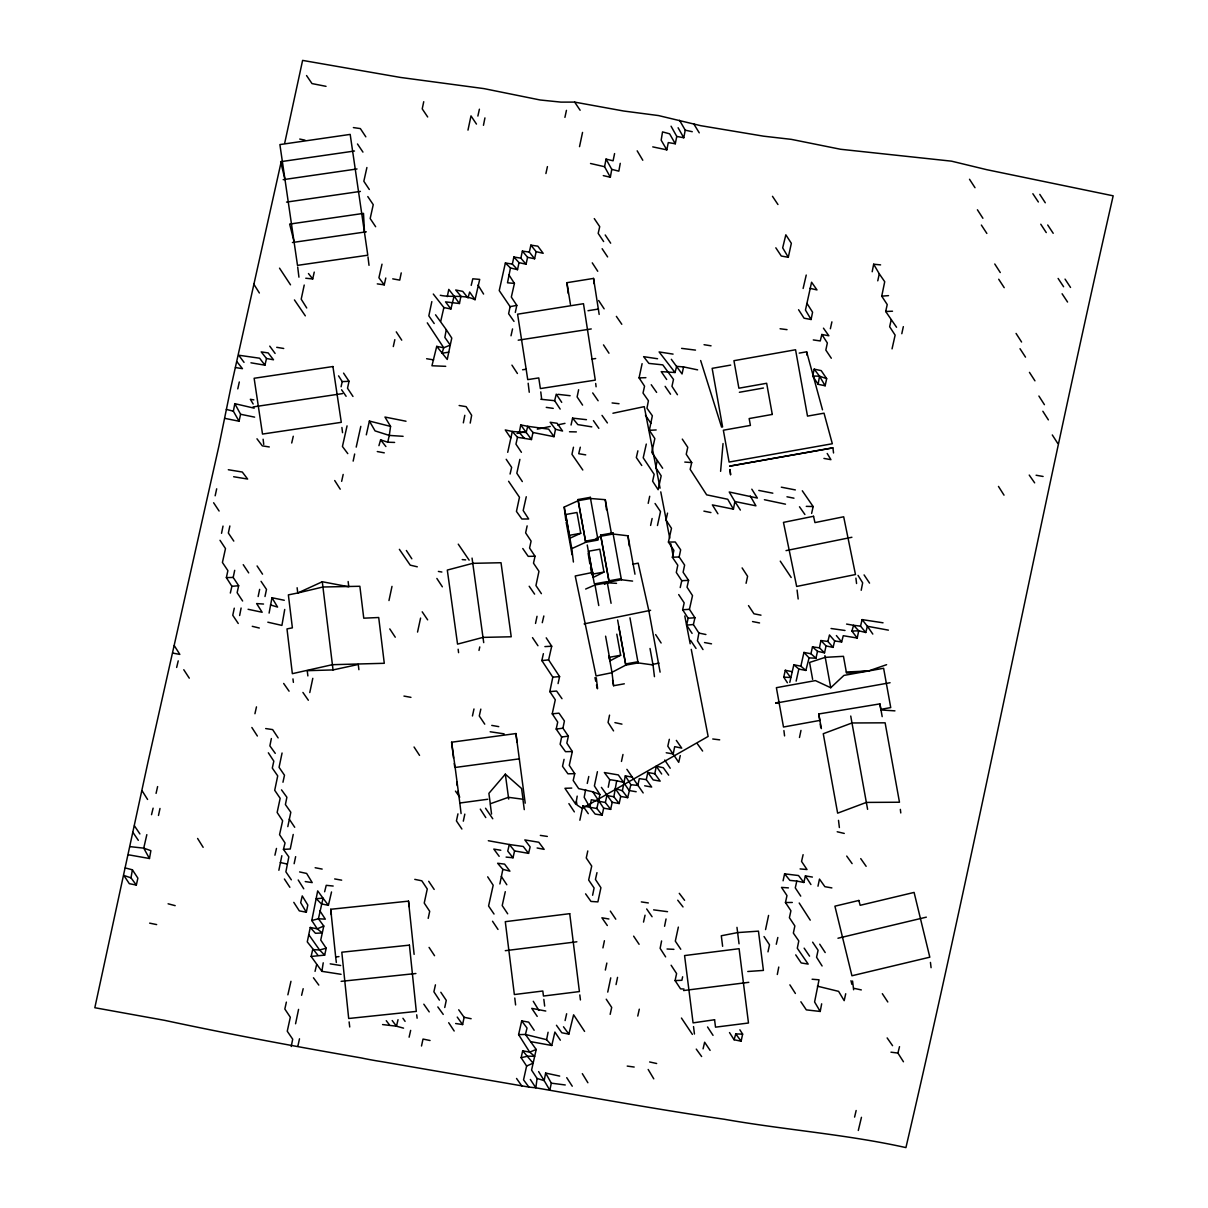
<?xml version="1.0" encoding="UTF-8"?>
<svg xmlns="http://www.w3.org/2000/svg" width="1208" height="1208" viewBox="0 0 1208 1208"><rect width="100%" height="100%" fill="white"/><g stroke="black" fill="none" stroke-linecap="round" stroke-linejoin="round"><path stroke-width="1.5" d="M720.602 471.331L723.033 443.562M530.342 1079.454L535.839 1087.819L528.893 1087.079L523.547 1079.846L526.612 1066.03L521.131 1057.71L527.79 1056.154L534.661 1056.321L529.678 1052.138L518.61 1034.607L521.69 1020.896L527.035 1028.053L525.435 1034.471L536.201 1049.48L531.58 1070.107L537.077 1078.472L535.839 1087.819C598.579 1098.752 661.35 1110.016 724.498 1119.287C784.838 1129.933 846.144 1134.297 905.925 1147.6C979.597 831.315 1040.964 512.403 1113.172 195.817L986.785 169.694L951.511 161.162L840.541 149.263L791.406 139.373L763.637 136.187L700.746 125.677L658.451 115.56L623.66 111.015L574.661 102.106L560.98 102.121L540.172 99.992L484.031 88.622L400.527 77.448L302.604 60.4L284.741 142.967M406.009 421.23L384.959 417.047L390.561 426.394L389.293 435.424L387.738 442.219L380.611 439.848L378.934 445.661M528.893 1087.079L382.06 1061.711A81.404 15.598 12.6 0 1 361.056 1057.891C295.386 1046.445 230.215 1034.41 164.817 1020.383L94.828 1007.729L148.04 761.78L218.89 446.13L230.803 387.844L281.132 162.068M341.079 974.312L321.887 971.338L323.231 962.806M625.306 775.838L630.848 784.687L627.677 797.642L622.377 790.772L625.306 775.838L632.312 777.197L643.169 792.931M622.377 790.772L615.25 788.492L620.686 796.45L619.176 803.531L613.875 796.767L616.684 780.73L609.708 779.628L604.378 772.546L618.345 774.932L629.187 790.53L636.178 791.738M577.197 796.117L575.823 804.362L564.936 788.295L571.746 788.069M269.097 613.09L271.981 597.734L284.273 600.27M284.726 609.466L281.917 625.412L267.829 622.196M818.133 384.31L819.507 376.171L814.192 369.15L812.652 376.02L818.133 384.31L825.155 385.76L826.665 378.663L821.214 370.63L814.192 369.15M132.397 869.805L137.878 878.14L136.338 885.056L130.993 877.839L132.397 869.805L125.315 867.948M317.81 955.09L307.27 941.893L310.26 927.457L315.439 933.286L322.249 932.954L317.281 928.846L311.8 920.526L317.689 890.9L323.049 898.178L318.429 918.76L323.789 926.038L320.739 940.066L326.205 948.22L324.665 955.135L311.136 956.449L321.887 971.338M789.805 682.324L793.837 664.762L800.859 666.167L805.842 670.44L809.073 657.892L803.939 652.441L800.859 666.167M514.019 321.388L508.613 313.702L510.123 306.651L499.236 290.599L505.367 262.997L510.456 267.965L507.511 282.793L514.427 283.412L511.331 297.077L516.813 305.352L515.303 312.434M603.305 175.613L610.342 177.244L611.761 169.362L606.038 159.094L613.09 160.8L614.585 153.567M128.471 854.796L149.46 858.51L150.879 850.674L143.737 848.152L129.845 846.612M470.214 423.087L471.649 415.295L466.122 406.658L459.146 405.511M620.248 163.337L618.828 171.159L611.761 169.362M268.342 752.795L273.823 761.131L272.298 768.092L277.719 775.883L274.714 790.289L280.165 798.322L277.145 812.471L282.627 820.776L279.561 834.653L285.043 842.973L283.442 849.375L288.833 856.88L285.888 871.829L291.339 879.817M435.529 314.805L446.281 329.663L444.846 337.409L450.252 345.095L447.247 359.44L436.722 346.379L431.951 365.767L445.707 366.326M278.867 870.273L281.841 855.717M667.541 513.113L666.001 520.029L671.482 528.304L668.417 542.09L675.242 541.984L680.663 549.836L679.153 556.948L684.619 565.087L683.109 572.245L688.575 580.353L687.035 587.209L692.516 595.604L689.436 609.33L694.932 617.771L693.392 624.536L698.888 633.052L697.454 640.784L702.996 649.587M520.739 424.929L519.289 432.6L524.468 438.398L531.46 439.546L532.97 432.494L527.745 426.303L520.739 424.929L531.46 439.546M585.623 789.609L584.189 797.295L589.866 807.291L595.166 814.086L602.143 815.158L603.668 808.182L592.735 791.769L578.662 788.628L573.196 780.489L574.751 773.649L569.27 765.344L572.335 751.512L566.839 743.086L568.364 736.155L562.928 728.197L564.423 720.98L559.002 713.158L552.237 713.837L555.287 699.764L549.821 691.61L552.811 677.175L541.848 660.58L543.389 653.664M610.342 177.244L604.589 166.719L606.038 159.094M662.648 468.236L651.761 452.336L654.842 438.549L649.36 430.32L652.35 415.763L646.959 408.229L648.424 400.754L643.018 393.038L644.559 386.183L639.077 377.893L642.097 363.653M717.914 513.778L712.358 504.899L733.422 509.157L734.872 501.516L729.239 492.003L757.356 498.058L751.814 489.18M798.579 309.731L804.075 318.202L811.081 319.501L805.464 310.063L811.58 282.234L816.985 289.92L809.949 288.334M800.874 1001.764L806.325 1009.873L820.217 1011.458L821.666 1003.818M671.059 126.191L676.767 136.413L683.773 137.757L685.238 130.177L679.56 120.317M608.258 787.239L609.708 779.628M463.344 422.845L464.808 415.31M499.87 883.969L502.845 869.352L497.636 863.267L504.582 864.113L509.912 871.164L502.845 869.352M579.855 820.232L582.86 805.932L589.866 807.291L591.331 799.726L605.359 802.52L610.659 809.375L612.184 802.293L601.418 787.39M545.639 1073.066L544.174 1080.616L549.806 1090.175L551.331 1083.168L545.639 1073.066L559.697 1076.086M872.191 271.755L873.656 264.22L880.587 264.884M812.108 979.235L819.024 979.809L814.6 1001.976L820.217 1011.458M225.02 418.406L239.048 421.214L233.371 411.188L234.82 403.668L254.193 408.168M239.637 615.521L241.102 608.017M644.679 785.789L651.671 787.042L646.31 779.628L647.805 772.486L653.181 779.9L660.172 781.123L654.812 773.739L656.276 766.234L663.298 767.744L668.673 775.159M287.806 826.634L290.811 812.259L285.405 804.573L286.885 797.25L281.509 789.866M391.996 586.378L388.976 600.542M471.211 285.36L472.796 278.806L479.712 279.395L475.046 299.69C463.872 294.239 451.807 297.817 440.286 295.281M532.97 432.494L554.019 436.677L555.499 429.248L550.168 422.271L557.145 423.283L562.551 431.029L555.499 429.248M560.361 1040.179L554.895 1032.055L551.784 1045.479L546.605 1039.68L548.085 1032.251M661.591 940.941L660.127 948.355L665.623 956.887M777.303 974.494L778.767 967.049M861.198 590.274L862.663 582.83L858.042 575.37M483.457 125.3L484.936 117.901M467.979 130.132L470.999 115.892L476.465 124.077M447.292 296.639L448.787 289.392L454.087 296.141L450.901 308.991L445.556 301.879L459.448 303.525L460.928 296.156L455.718 290.011L462.724 291.37L467.994 297.923L469.655 292.064L475.046 299.69M554.019 436.677L548.628 429.142L527.745 426.303L526.129 432.524L512.313 431.467L507.722 452.321M652.758 146.878L666.816 149.852L668.296 142.574L675.287 143.767L676.767 136.413M609.542 715.121L608.062 722.475L613.558 730.9M271.362 738.541L269.882 745.88L275.258 753.369M295.567 1023.765L298.572 1009.39M291.219 1046.49L292.698 1039.197L287.262 1031.239L290.313 1017.242L284.831 1009.027L286.372 1002.127M664.566 926.279L666.046 918.971M811.081 319.501L812.576 312.208L807.035 303.465M579.523 146.651L582.543 132.412M455.642 1023.508L462.619 1024.565L464.114 1017.302L458.723 1009.782M552.237 713.837L557.719 722.082L556.193 729.073L561.629 736.986L560.135 744.264L565.51 751.678L572.335 751.512M592.615 895.249L594.094 887.986L588.658 880.043L591.709 866.06L586.258 857.982L587.783 850.96M610.75 977.846L607.745 992.1M820.927 640.542L826.061 645.933L824.52 652.833L819.447 647.835L820.927 640.542L827.888 641.448L833.082 647.382L834.668 640.935L829.473 634.97L827.888 641.448M221.532 533.317L223.027 526.084M401.237 272.887L399.742 280.12L392.736 278.852M431.83 301.623L428.825 315.862L434.216 323.533M417.545 632.071L420.58 618.073M597.416 771.686L594.396 785.925L599.923 794.517L596.873 808.499L602.143 815.158M616.05 984.58L617.545 977.363M834.668 640.935L841.644 641.976L843.26 635.71L857.227 638.035L858.722 630.787L853.588 625.306L846.582 624.083M258.15 596.541L259.644 589.368M578.632 389.731L577.122 396.934L582.588 405.103M282.068 753.007L279.063 767.337L284.484 775.219L282.959 782.24M423.736 101.714L422.226 108.871L427.677 116.98M309.776 692.562L312.797 678.337M306.319 912.221L307.813 905.064L302.242 895.913L300.686 902.708L306.319 912.221L299.312 910.877L293.801 902.361M602.928 947.903L604.423 940.73M242.627 601.01L237.13 592.69L238.671 585.714L233.189 577.439L234.699 570.327M264.99 596.525L266.5 589.428L261.049 581.335M534.615 258.769L536.125 251.657L530.871 245.133L529.331 252.094L534.615 258.769L527.594 257.304L522.369 251.098L520.859 258.15L526.054 264.22L527.594 257.304M444.755 1007.487L446.265 1000.36L440.814 992.266M535.521 623.434L537.031 616.306M573.468 447.232L571.958 454.329L582.8 470.003M768.575 915.422L765.555 929.586M234.276 608.183L232.767 615.28L238.233 623.479M353.159 461.109L354.669 454.012M513.868 257.017L519.017 262.634L517.507 269.671L512.358 264.084L513.868 257.017L520.859 258.15M648.198 503.359L649.708 496.277M799.47 737.499L800.98 730.402M729.511 1032.568L734.102 1039.756L741.123 1041.205L742.633 1034.124L739.885 1029.82M901.802 333.71L903.327 326.643M817.982 886.204L819.492 879.092L824.883 886.687L831.874 887.91M229.867 525.978L228.342 533.03L233.793 541.093M293.227 834.456L290.252 849.013L283.442 849.375M294.133 863.705L295.643 856.638M564.921 117.372L566.446 110.351M519.893 459.357L516.828 473.234L522.324 481.569M428.191 918.367L429.701 911.315L424.234 903.071L427.27 888.982L421.803 880.798L414.782 879.364M457.953 813.86L456.428 820.911L461.894 829.02M463.313 821.168L464.823 814.116M697.62 369.859L683.577 366.915L682.052 373.952L671.331 359.304M682.641 976.774L681.886 980.292L675.076 980.579L676.601 973.572L671.12 965.237M767.986 951.859L769.496 944.807L764.03 936.547M230.335 593.053L231.891 586.318L226.364 577.62L227.889 570.629L222.423 562.475L225.488 548.583L220.007 540.293M479.002 650.433L479.772 646.929M472.449 715.982L473.974 708.975M526.265 496.745L523.185 510.531L528.681 518.987L521.841 519.002L516.45 511.422L519.47 497.273L508.598 481.282M527.141 525.873L525.631 532.879L531.097 541.093L529.572 548.054L535.038 556.254L533.498 563.17L538.964 571.308L535.944 585.578L541.395 593.656M558.066 683.592L559.591 676.586L548.613 659.9L551.709 646.22L546.212 637.839M605.344 970.054L606.854 963.048M746.076 583.298L747.601 576.307L742.105 567.911M877.763 280.83L879.288 273.823L873.656 264.22M215.16 495.793L216.685 488.817M158.475 815.46L160 808.469M304.22 285.043L301.2 299.191L306.726 307.98M366.9 167.519L363.834 181.26L369.301 189.475M382.015 264.174L378.919 277.764L384.25 284.846L385.79 278.021M287.866 994.833L290.962 981.304M564.061 759.349L562.535 766.31L567.926 773.815L574.751 773.649M605.359 802.52L606.884 795.543L613.875 796.767M788.295 257.289L791.346 243.306L785.834 234.805L782.678 247.851L788.295 257.289L781.289 256.036L775.823 247.806M806.234 275.047L803.124 288.47M783.086 880.798L784.611 873.837L798.518 875.543L803.833 882.459L805.404 875.906L812.395 877.068M239.048 421.214L240.588 414.269L234.82 403.668M343.57 373.121L349.036 381.305L347.511 388.236L352.978 396.451M347.058 425.88L342.438 446.492L347.783 453.619M328.395 905.336L323.049 898.178L316.269 898.676L321.373 903.886L328.395 905.336L331.521 891.957M297.968 1045.735L299.493 1038.804M545.91 173.544L547.435 166.613M421.501 1046.007L423.026 1039.061L430.048 1040.511M435.439 984.837L433.899 991.768L439.395 1000.118M646.295 444.061L643.215 457.802L654.162 474.321L652.622 481.207L658.134 489.708L661.184 475.816L655.717 467.587L657.243 460.671M587.254 783.433L588.779 776.502M650.599 525.435L652.124 518.504M621.456 761.433L622.981 754.471M610.161 1014.358L611.701 1007.427L606.235 999.197M896.547 327.262L885.69 311.498L887.231 304.567L881.734 296.171L884.724 281.721L879.288 273.823M795.725 954.879L801.191 962.942L808.167 964.09L797.295 948.25L798.79 940.926L793.354 933.089L794.864 925.947L789.398 917.718L790.923 910.756L785.457 902.527L786.982 895.581L781.516 887.397L788.416 887.88M237.78 388.87L239.305 381.97M341.653 481.328L343.178 474.442M356.209 447.111L360.815 426.364M366.311 434.835L369.391 421.064L390.561 426.394M393.295 346.56L394.835 339.659M433.294 294.042L443.88 307.542L440.769 321.117M311.136 956.449L312.676 949.564L319.576 949.986L326.205 948.22M571.052 425.035L572.577 418.134L586.454 419.674M521.131 1057.71L522.671 1050.794L529.678 1052.138L536.201 1049.48M657.454 525.51L660.504 511.573L655.053 503.494M692.093 633.385L686.612 625.125L688.152 618.209L682.641 609.753L684.181 602.852L678.7 594.578M830.364 328.742L831.904 321.856M787.405 682.746L783.75 677.159L785.291 670.274L792.312 671.724M796.148 681.116L798.835 669.066L793.837 664.762M815.959 658.224L817.499 651.339L812.486 646.884L810.945 653.739L815.959 658.224L809.073 657.892M845.721 993.746L844.181 1000.647L838.594 991.36L817.423 986.181M305.775 278.233L312.706 278.957L314.246 272.102M254.933 713.732L256.474 706.876M341.079 386.771L342.226 381.622L338.557 375.854M477.87 116.059L479.41 109.203M511.014 335.794L512.554 328.923M510.727 437.991L505.276 429.957L512.313 431.467L517.492 437.296L515.952 444.166L521.418 452.305M480.829 709.111L479.289 715.982L484.755 724.166M505.276 891.685L502.211 905.577L507.692 913.807M506.107 857.091L513.023 857.771L514.563 850.915L509.323 844.513L488.319 840.723M680.225 587.571L681.765 580.701L676.299 572.456L677.794 565.238L672.358 557.265L673.898 550.425L668.417 542.09M669.338 739.311L667.813 746.197L678.715 762.339L680.27 755.589M643.517 922.082L645.057 915.196M637.764 1016.064L639.304 1009.178M811.625 513.43L813.15 506.56L802.293 490.78M891.187 319.878L889.647 326.734L895.128 335.129L892.048 348.87M146.832 834.653L143.737 848.152L149.46 858.51M409.104 1037.189L410.66 1030.379M565.102 1020.564L566.643 1013.754M678.352 927.095L675.317 941.138L680.768 949.246M858.299 1130.461L861.455 1117.325M156.074 793.384L157.614 786.589M596.979 872.629L595.438 879.439L600.92 887.714L597.885 901.893L590.984 901.44L585.593 893.845M803.833 882.459L796.812 881.07L795.272 887.88L800.738 896.125M274.926 855.204L276.481 848.439M682.293 439.108L687.76 447.307L686.235 454.268L691.716 462.573L690.161 469.338L706.665 494.842L727.745 499.266L733.422 509.157M776.276 944.248L777.831 937.484M803.109 854.675L801.553 861.425L807.004 869.534L800.089 868.914M291.717 443.004L293.272 436.254M637.884 450.826L636.329 457.545L641.765 465.488M556.45 1025.275L561.826 1032.764L568.847 1034.124L573.619 1014.826L584.581 1031.39M250.947 362.808L264.929 365.178L266.5 358.489L261.215 351.89L268.191 352.932L273.491 359.788L266.5 358.489M542.271 622.679L543.842 615.989M510.078 474.034L511.648 467.375L506.197 459.282M176.655 667.45L178.225 660.867M315.046 971.368L316.617 964.769M703.071 1048.846L704.641 1042.232L710.108 1050.371M854.585 1117.098L856.155 1110.499M301.607 995.286L303.178 988.703M151.528 814.675L153.114 808.152M560.165 409.074L554.668 400.709L556.254 394.155L561.72 402.355M862.119 619.613L867.389 626.273L865.774 632.494L860.534 626.152L862.119 619.613L883.033 622.799M398.036 1019.688L396.466 1026.196L382.574 1024.565M580.308 447.202L578.723 453.71L585.714 454.872M514.563 850.915L528.56 853.361L530.146 846.884L524.831 839.922L538.798 842.248L544.144 849.36L537.122 847.986M823.448 328.168L828.854 335.764L821.848 334.48L820.262 340.943L813.286 339.931M324.635 891.746L326.236 885.328L333.166 886.038M903.448 1061.772L897.921 1053.074L899.522 1046.657M666.665 379.493L661.229 371.626L675.03 372.517L676.661 366.371L683.577 366.915M734.102 1039.756L735.763 1033.912L742.633 1034.124M857.227 638.035L851.912 631.059L853.588 625.306L860.534 626.152M505.337 774.162L488.893 793.354L490.297 803.773L508.462 797.31L523.019 799.258L521.569 788.507L505.337 774.162L508.689 799.062M830.726 687.73L843.909 675.423L883.622 668.266L890.734 707.586L880.828 709.353L879.892 703.886L818.722 713.973L819.839 720.421L783.494 727.02L776.382 687.684L815.4 680.602L830.726 687.73L824.928 655.612M609.24 657.379L609.889 660.897L620.655 655.264L616.805 634.155M624.309 683.803L613.589 685.721L611.973 672.327L625.774 665.11L638.096 662.905L653.03 664.944L654.449 676.661M596.148 538.557L600.754 536.246L613.075 534.027L627.964 535.793L634.97 574.208M603.97 572.079L593.173 577.469L588.583 551.226L599.787 549.202L603.97 572.079L592.75 574.087M604.483 584.294L609.089 581.984L621.41 579.764L632.584 581.093M322.294 581.758L297.757 592.992L288.365 594.88L292.381 627.843L286.991 628.915L292.351 673.671L332.396 664.687L384.28 663.298L378.708 617.514L363.759 618.179L359.863 586.273L322.929 586.997L297.757 592.992L297.123 587.737M565.827 520.452L564.212 507.058L578.119 500.701L590.44 498.496L605.268 499.674L611.52 534.027M580.746 533.287L569.889 538.24L565.752 514.517L576.956 512.494L580.746 533.287L569.542 535.295M573.407 562.022L571.792 548.628L585.699 542.286L598.02 540.067L590.304 497.334L577.983 499.553L585.699 542.286L577.983 499.553M526.612 1066.03L533.121 1063.191L522.671 1050.794M585.654 589.036L594.955 584.989L607.277 582.784L616.518 583.343M323.789 926.038L317.281 928.846L310.26 927.457M779.386 703.358L775.702 703.131L779.13 701.939M812.637 679.379L809.571 662.452L825.23 657.348L843.471 656.322L846.506 673.082L868.522 670.953L886.596 664.687M311.8 920.526L318.429 918.76L325.314 919.152L319.833 910.741M837.959 938.239L926.325 917.159M307.874 675.921L307.24 670.682L333.046 669.927L358.263 664.46L358.897 669.7M517.039 433.461L524.408 431.905M537.318 429.172L550.229 426.454M557.598 424.899L564.982 423.359M612.924 413.242L644.272 406.643L660.051 488.168M593.219 572.32L575.235 575.99L596.057 675.952L612.245 672.645M632.796 564.242L638.186 563.139L648.832 610.674L660.096 672.146M651.807 664.566L659.009 663.101M786.03 550.621L851.897 537.273M584.128 623.887L650.599 610.312M510.123 306.651L516.813 305.352M600.618 535.084L612.939 532.879L621.41 579.764L621.274 578.617L608.953 580.822L609.089 581.984L600.618 535.084L608.953 580.822M585.563 541.124L597.885 538.904M594.955 584.989L594.804 583.841L607.126 581.622L611.082 603.305M609.889 660.897L609.451 657.273L620.655 655.264M618.768 626.695L625.774 665.11L625.638 663.962L637.96 661.742L638.096 662.905L629.957 617.832M775.702 703.131L890.07 682.731M739.387 392.283L763.456 388.025M832.81 447.821L729.587 466.152L832.931 447.896L833.535 452.97M730.674 365.103L712.146 368.349L722.595 426.968M799.228 353.113L806.642 351.815L822.512 409.829M448.742 352.162L442.022 353.249L443.729 347.768L450.252 345.095L451.777 338.074L446.281 329.663M568.228 293.484L566.929 282.687L593.551 278.414L599.168 314.427M588.009 310.713L598.504 309.037M518.202 340.188L591.256 328.938M522.596 369.769L526.159 369.225L517.583 314.186L583.479 303.706L595.287 380.127L540.369 388.568L538.768 377.923L527.73 379.629L526.159 369.225M592.101 359.063L595.665 358.519M253.046 406.93L342.498 393.612M286.538 202.098L360.392 191.408M292.442 242.506L366.296 231.815M283.17 179.66L357.024 168.954M354.503 151.015L280.649 161.691L284.967 179.388L297.5 265.367L367.791 255.205L350.184 134.405L279.894 144.583L284.967 179.388M453.529 758.05L451.611 742.21L515.937 733.558L525.208 803.169M451.611 742.21L455.144 767.473L519.47 758.835M461.094 813.573L459.825 803.018L487.775 799.258M556.193 729.073L562.928 728.197M748.794 982.33L683.577 990.545M505.291 950.681L576.865 941.787M561.629 736.986L568.364 736.155M409.165 906.71L408.5 901.138L330.72 909.277L335.673 956.947L338.965 956.6M341.139 981.349L415.899 973.512M541.848 660.58L548.613 659.9M231.891 586.318L238.671 585.714M552.811 677.175L559.591 676.586M686.612 625.125L693.392 624.536M549.821 691.61L556.601 691.051L561.992 698.692M881.734 296.171L888.514 295.628M747.782 971.504L763.411 970.417L758.458 931.141L737.635 932.591L721.297 935.762L722.626 946.317M688.152 618.209L694.932 617.771M682.641 609.753L689.436 609.33M544.899 646.597L551.709 646.22M649.36 430.32L656.171 429.957M681.765 580.701L688.575 580.353M342.226 381.622L349.036 381.305M672.358 557.265L679.153 556.948M846.295 672.01L868.522 670.953M885.69 311.498L892.501 311.211M851.912 631.059L858.722 630.787L865.774 632.494M639.077 377.893L645.903 377.681M226.364 577.62L233.189 577.439M518.61 1034.607L525.435 1034.471L546.605 1039.68M535.038 556.254L528.198 556.36L522.777 548.523M785.457 902.527L792.297 902.467M569.496 431.769L576.352 431.905M812.652 376.02L819.507 376.171L826.665 378.663M806.28 506.348L813.15 506.56M387.738 442.219L394.608 442.43M403.094 436.315L389.293 435.424L375.054 430.894L369.391 421.064M540.806 399.274L554.668 400.709M667.043 949.005L673.928 949.337M684 989.035L680.557 988.869L675.076 980.579M783.75 677.159L790.636 677.492L785.291 670.274M880.934 709.957L894.947 710.863M263.525 604.045L256.625 603.577L262.151 612.26L248.093 609.285M684.8 462.075L691.716 462.573M462.226 559.591L465.684 559.878M695.491 350.109L681.599 348.372M537.213 1016.381L531.762 1008.363L545.774 1011.036M796.812 881.07L789.881 880.39L784.611 873.837M557.99 394.336L570.131 395.711M490.161 731.761L504.098 733.845M653.619 909.866L667.541 911.678M630.848 784.687L637.794 785.442L639.334 778.631L646.31 779.628M551.331 1083.168L565.253 1084.965M612.094 402.944L619.024 403.714M712.75 738.994L719.696 739.84M844.996 630.485L831.059 628.507M780.081 328.757L787.027 329.648M330.192 963.848L340.671 965.509M890.975 1052.183L897.921 1053.074M657.56 358.746L643.622 356.662L648.907 363.412L662.784 364.876L673.49 379.418L671.965 386.318L677.446 394.729M812.486 646.884L819.447 647.835M530.78 1041.658L551.784 1045.479M377.289 283.88L384.25 284.846M627.224 1066.09L634.185 1067.042M353.385 127.58L360.362 128.592L365.828 136.836M522.369 251.098L529.331 252.094M546.258 407.368L553.234 408.38M305.247 881.583L312.208 882.595L306.636 873.444L299.599 871.934M673.067 354.11L659.115 351.936L675.03 372.517M530.871 245.133L537.832 246.175L543.177 253.303L536.125 251.657M265.684 728.56L272.646 729.602L278.127 737.892M540.338 835.392L547.315 836.434M641.342 901.908L648.319 902.95M505.367 262.997L512.358 264.084M517.492 437.296L524.468 438.398M781.319 487.186L795.347 489.919M269.293 446.96L262.302 445.858L256.972 438.791M233.657 476.737L247.625 479.048L242.295 472.026L228.327 469.731M235.469 367.549L242.446 368.666L237.161 362.007M704.053 344.703L711.044 345.82M426.62 358.731L433.612 359.878M666.227 752.765L673.218 753.898L674.698 746.635L681.735 748.13L676.329 740.398M276.723 347.315L283.714 348.478M500.791 850.251L493.815 849.088L499.161 856.321M620.686 796.45L627.677 797.642M603.668 808.182L610.659 809.375M253.861 399.878L250.358 399.289L253.167 404.001M589.866 807.291L596.873 808.499M608.908 919.001L601.916 917.793L607.322 925.539M334.676 878.941L341.668 880.164M1036.102 475.242L1043.093 476.465M438.383 571.429L441.886 572.033M612.184 802.293L619.176 803.531M823.931 458.421L830.923 459.659L827.193 453.483M491.762 725.404L498.753 726.642M758.805 490.433L772.833 493.181M647.805 772.486L654.812 773.739M521.69 1020.896L528.681 1022.149L534.147 1030.258M704.521 642.55L711.512 643.834M403.955 696.08L410.946 697.348M377.289 451.55L384.28 452.834M172.82 653.105L179.826 654.404L174.284 645.616M803.939 652.441L810.945 653.739M785.487 504.174L764.407 499.719M315.152 867.737L322.159 869.08M798.835 669.066L805.842 670.44M136.338 885.056L129.332 883.682L123.865 875.468L130.993 877.839M590.516 163.488L604.589 166.719M436.722 346.379L443.729 347.768L427.285 322.853M760.98 615.174L753.973 613.8L748.507 605.601M752.539 621.561L759.56 622.951M786.967 496.79L793.973 498.194M591.799 426.862L577.847 424.612L572.577 418.134M240.588 414.269L254.631 417.137M464.114 1017.302L471.135 1018.721M703.902 511.135L710.923 512.554M443.88 307.542L450.901 308.991M698.888 633.052L705.91 634.517M299.735 139.056L305.005 140.158M826.061 645.933L833.082 647.382M149.641 923.139L156.662 924.588M888.393 630.138L867.389 626.273L872.81 634.064M817.499 651.339L824.52 652.833M614.917 722.626L621.954 724.136M280.301 862.542L287.323 864.067M854.298 988.401L861.319 989.911M685.238 130.177L692.26 131.702M649.632 1061.968L656.654 1063.508M519.017 262.634L526.054 264.22M326.024 86.342L311.996 83.579L306.545 75.545M417.289 566.809L410.237 565.148L399.38 549.338M837.204 831.768L844.256 833.429M616.684 780.73L623.736 782.391M510.456 267.965L517.507 269.671M252.261 626.318L259.312 628.024M226.304 409.406L233.371 411.188M168.093 903.795L175.175 905.653M403.548 1028.144L396.466 1026.196L392.192 1020.534M537.077 1078.472L544.174 1080.616L538.617 1071.587M270.486 604.936L277.583 607.08L271.981 597.734M592.735 791.769L599.923 794.517M324.665 955.135L319.576 949.986L308.765 934.645M836.389 635.559L841.644 641.976M513.023 857.771L507.738 851.096L509.323 844.513L523.245 846.476L528.56 853.361M380.611 439.848L385.896 446.537M677.733 900.202L683.018 906.936M308.463 273.552L312.706 278.957M386.258 1020.7L389.444 1024.867M264.929 365.178L259.614 358.217L238.716 355.228L244.046 362.355M679.274 893.331L684.589 900.307M735.763 1033.912L741.123 1041.205M313.446 977.785L318.806 985.079M269.746 346.137L275.107 353.446M563.487 1026.785L568.847 1034.124M454.087 296.141L459.448 303.525M697.258 743.63L702.618 751.044M696.261 1049.103L701.637 1056.532M458.255 544.159L469.142 560.165M457.243 1017.091L462.619 1024.565M455.461 791.119L459.765 797.129M437.84 1006.928L443.23 1014.403M602.007 415.386L607.398 422.936M846.717 856.079L852.108 863.614M651.233 384.733L656.624 392.389M516.541 1078.457L521.931 1086.098M593.43 420.641L598.836 428.342M860.73 858.616L866.136 866.317M402.928 1018.284L405.088 1021.364M799.485 506.771L804.905 514.502M283.669 683.456L289.074 691.187M423.812 1004.195L429.233 1011.911M887.14 1037.914L892.561 1045.675M656.276 766.234L661.682 774.011M582.86 805.932L588.281 813.679M1029.231 475.076L1034.652 482.853M341.592 389.776L346.107 396.284M646.673 908.96L652.078 916.736M302.921 692.441L308.342 700.247M592.705 392.932L598.126 400.754M665.125 386.349L670.546 394.216M529.179 586.258L534.615 594.125M626.892 769.33L632.312 777.197M492.773 818.767L485.541 808.227M616.367 316.375L621.803 324.272M294.435 299.931L305.322 315.847M791.18 577.484L780.262 561.146M804.135 948.144L809.571 956.147M422.196 611.822L427.647 619.855M692.38 1034.395L681.448 1018.042M494.027 914.033L488.576 906.015L493.181 885.237L487.685 876.827M132.865 832.297L138.316 840.33M594.276 218.603L599.727 226.666L598.171 233.371L603.638 241.54M610.327 911.104L615.778 919.182M690.553 640.346L696.019 648.439M367.791 196.572L373.242 204.665L370.177 218.557L375.643 226.727M812.637 942.18L818.088 950.303L816.563 957.234L822.089 965.977M532.501 637.643L537.953 645.736M289.271 819.175L294.722 827.284M831.3 358.232L825.834 350.094L827.344 342.966L821.848 334.48M574.661 102.106L580.127 110.245M357.477 143.978L362.944 152.102M633.626 936.155L639.092 944.294M428.704 881.296L434.17 889.42M134.45 825.834L139.901 833.943M664.747 760.059L670.214 768.243M492.532 921.251L497.998 929.435M772.486 196.315L777.952 204.514M864.082 574.917L869.549 583.117M605.208 234.971L610.674 243.186M602.128 248.712L607.609 256.927M257.077 565.948L262.544 574.162M243.231 564.68L248.697 572.894M1032.87 193.733L1038.351 201.978M1062.089 293.771L1067.555 302.03M568.893 803.622L574.359 811.882M1058.117 278.444L1063.599 286.734M645.419 415.114L650.901 423.404M882.323 993.686L887.805 1001.976M406.356 550.501L411.837 558.791M389.776 628.915L395.258 637.205M213.62 502.755L219.101 511.029M284.393 879.001L289.875 887.291M1047.714 224.99L1053.195 233.295M598.655 300.52L604.136 308.825M603.487 344.899L608.968 353.204M396.254 331.853L401.736 340.158M290.509 284.831L279.531 268.161M501.335 876.434L506.816 884.754M429.066 947.404L434.548 955.709M448.696 1022.708L454.178 1031.013M1040.783 224.235L1046.264 232.585M1065.048 279.108L1070.53 287.444M981.364 225.066L986.845 233.431M511.935 365.133L517.417 373.498M799.198 903.01L810.236 920.149M819.719 944.203L825.2 952.553M436.858 578.436L442.354 586.816M707.541 1026.966L713.037 1035.347M414.057 747.012L419.538 755.378M1039.801 194.382L1045.282 202.778M655.627 634.577L661.123 642.988M969.511 179.267L975.007 187.708M998.714 279.244L1004.21 287.67M1020.005 348.704L1025.501 357.13M592.252 262.846L597.749 271.272M183.782 669.73L189.278 678.171M977.408 209.784L982.904 218.271M1029.458 372.366L1034.954 380.837M480.286 809.118L485.782 817.574M1052.289 434.956L1057.8 443.472M994.758 263.993L1000.269 272.54M740.368 510.063L734.872 501.516L755.921 505.82L750.259 495.99M566.733 1077.657L572.245 1086.203M251.853 727.488L257.364 736.019M1016.064 333.438L1021.575 342.015M1042.851 411.264L1048.363 419.871M508.915 274.85L514.427 283.412M805.404 875.906L810.93 884.528M789.881 984.852L795.393 993.474M1038.895 396.028L1044.422 404.68M334.707 480.527L340.218 489.18M142.061 790.727L147.587 799.454M998.472 486.416L1004.014 495.159M298.21 879.998L303.752 888.786M253.831 284.182L259.373 293M197.599 838.443L203.14 847.321M478.036 285.118L483.593 294.057M693.679 123.76L699.251 132.835M582.316 1073.655L587.888 1082.745M533.272 1001.296L538.844 1010.371M648.168 1069.457L653.77 1078.835M637.175 150.834L642.792 160.241M819.507 376.171L825.155 385.76M666.816 149.852L661.169 140.203L662.528 131.898L669.61 133.816L675.287 143.767M678.096 127.761L683.773 137.757M700.655 360.528L721.584 427.104M294.208 242.249L289.648 224.084L363.502 213.393L364.499 232.072M850.976 980.7L851.851 984.293M594.985 677.612L595.755 681.267M596.51 684.921L597.265 688.575M660.776 491.867L669.745 538.194M670.817 543.751L673.324 556.722M684.8 616.005L690.191 643.804M691.263 649.36L708.13 736.442L582.211 808.394L577.046 805.056L576.367 801.387M650.025 648.485L653.03 664.944M617.635 620.051L625.638 663.962M608.968 655.869L611.973 672.327M612.592 680.24L613.589 685.721M594.804 583.841L598.76 605.525M587.239 545.004L594.245 583.419M589.866 563.894L588.13 553.219M590.531 567.549L591.875 574.872M564.212 507.058L571.792 548.628M566.159 522.264L572.094 554.789M879.892 703.886L882.187 716.631M850.734 716.042L867.601 809.345M818.722 713.973L821.38 728.605M605.601 636.178L609.451 657.273M566.929 282.687L570.448 304.461M472.056 558.096L483.713 642.626M454.268 763.577L454.767 767.261M456.76 781.999L457.258 785.683M458.013 791.21L458.496 794.894M455.144 767.473L459.825 803.018M736.971 927.351L739.039 943.81M930.447 962.429L931.081 967.684M900.353 809.375L900.775 812.954M855.913 578.134L856.563 583.509M806.642 351.815L807.05 355.197M838.503 820.353L839.379 827.54M852.561 981.017L853.618 989.76M820.277 724L820.715 727.594M797.084 590.048L798.171 599.002M783.916 730.583L784.566 735.914M730.598 474.608L729.994 469.534L730.553 474.684M693.528 1026.589L694.434 1034.018M627.964 535.793L629.187 545.835M593.551 278.414L594.2 283.82M595.695 383.464L596.088 386.786M612.939 532.879L613.075 534.027M605.268 499.674L606.476 509.716M607.126 581.622L607.277 582.784M590.304 497.334L590.44 498.496M588.583 551.226L588.991 554.608M596.284 677.764L597.598 688.62M565.752 514.517L566.099 517.447M540.776 391.905L541.592 398.565M528.168 383.238L529.255 392.253M579.81 994.924L580.429 999.937M515.937 733.558L517.009 742.361M523.004 799.892L524.272 809.632M543.842 999.378L544.657 1006.083M514.774 998.019L515.605 1004.935M490.282 804.286L491.55 814.071M458.164 649.24L458.572 652.652M367.987 256.896L369.014 265.322M414.118 954.38L408.5 901.138M416.715 1014.811L417.122 1018.208M341.909 427.496L342.543 432.66M348.146 581.516L348.78 586.771L322.294 581.743L333.046 669.927M297.697 267.059L298.935 277.176M349.112 1021.893L349.731 1026.981M330.72 909.277L331.385 914.849M335.673 956.947L336.337 962.519M292.97 678.896L293.393 682.369M263.118 439.229L263.737 444.393M851.987 722.973L823.267 733.724L837.642 813.165L866.347 802.414L899.477 802.233L885.117 722.822L851.987 722.973M472.781 563.336L447.307 570.07L457.545 644.121L483.004 637.386L511.226 636.782L501.018 562.732L472.781 563.336M858.858 900.458L834.909 906.181L851.927 975.762L929.813 957.189L914.094 892.425L860.156 905.305L858.858 900.458M813.543 516.284L783.464 522.385L796.661 586.454L855.475 574.54L843.682 516.782L814.947 522.596L813.543 516.284M772.289 414.435L749.156 418.557L750.41 425.412L723.35 430.214L729.088 462.06L832.327 443.744L824.022 413.181L807.503 416.111L795.559 349.761L733.936 360.694L738.888 388.206L766.657 383.283L772.289 414.435M332.925 366.537L254.133 378.27L262.498 434.065L341.29 422.332L332.925 366.537M714.577 1019.748L693.075 1022.874L684.574 955.573L739.1 948.703L748.477 1023.01L715.514 1027.162L714.577 1019.748M569.723 913.671L505.291 921.674L514.351 994.546L542.815 991.013L543.449 996.041L579.402 991.572L569.723 913.671M409.421 945.139L341.804 952.206L348.689 1018.495L416.307 1011.413L409.421 945.139"/></g></svg>
